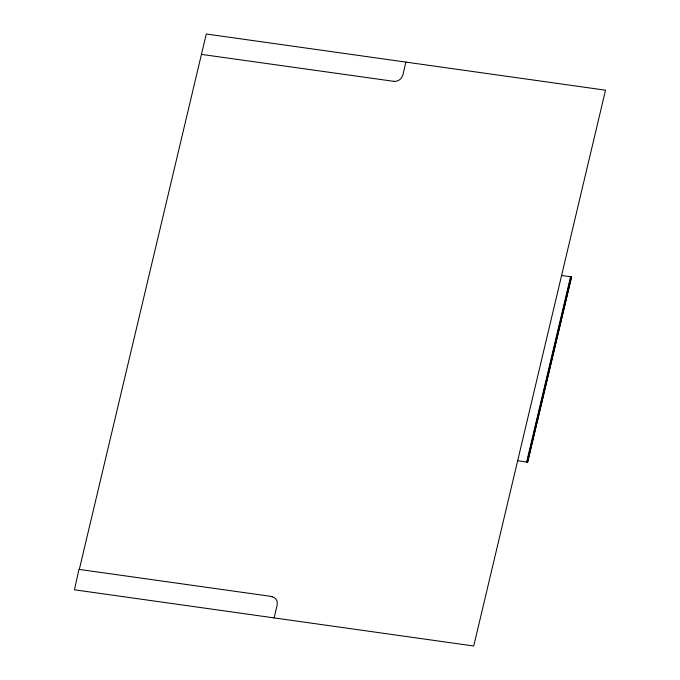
<?xml version="1.0" encoding="UTF-8"?>
<svg xmlns="http://www.w3.org/2000/svg" width="680" height="680" viewBox="0 0 680 680"><rect width="100%" height="100%" fill="white"/><g stroke="black" fill="none" stroke-linecap="round" stroke-linejoin="round"><path stroke-width="1.02" d="M79.322 569.398L206.269 34L605.523 90.202L473.731 646L74.477 589.798L78.957 569.373L270.606 596.317L273.768 597.329A8.262 7.404 -18.6 0 1 277.262 602.123L277.134 605.26L274.1 617.899M405.892 62.101L402.934 74.749L401.616 77.716A8.262 7.404 -18.6 0 1 394.561 81.439L201.441 54.383M526.643 462L570.579 276.734M527.06 462.052L570.987 276.786M527.578 462.128L571.506 276.862M393.431 81.404L394.561 81.439M561.595 275.468L571.574 276.87L527.646 462.137L517.667 460.734M271.235 596.437L272.298 596.708"/></g></svg>
